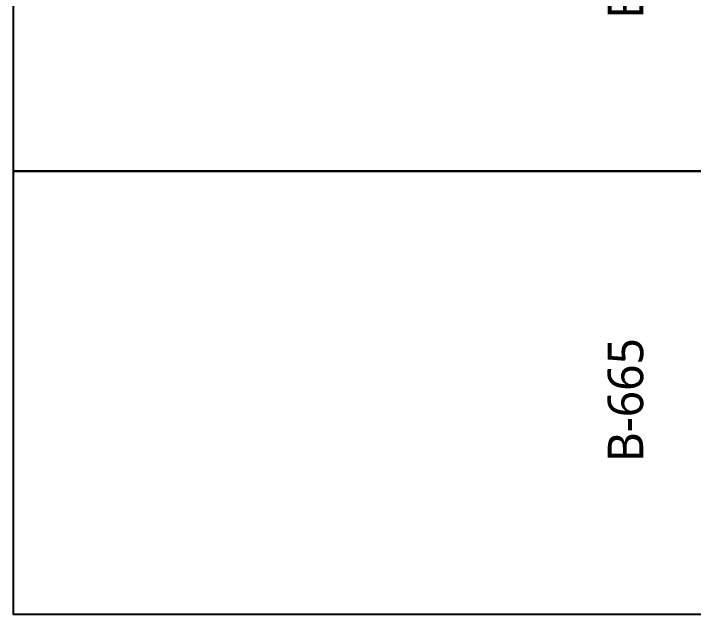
# Model space of a CAD drawing. Header units: millimetres. Extents: x -379292 to 1221486, y 92049 to 447512.
# Drawn here: x 187748 to 191581, y 170019 to 173407 of the extents above; entities that cross this region are included whole.
import ezdxf
from ezdxf.enums import TextEntityAlignment as Align

# ---------------------------------------------------------------- set-up
doc = ezdxf.new("R2010")
doc.units = ezdxf.units.MM
doc.layers.add('202-A-Y-MahalAd', color=141, linetype='Continuous')
doc.styles.get("Standard").update_dxf_attribs({"font": 'segoeuil.ttf'})

# ---------------------------------------------------------------- blocks, each defined once
blk = doc.blocks.new('202_Vida')
at = {"color": 0, "linetype": 'ByBlock', "ltscale": 0.2}
for points in [[(0.96, 0), (-0.96, 0)], [(0, 0.96), (0, -0.96)]]:
    blk.add_lwpolyline(points, dxfattribs=at)
at = {"color": 0, "linetype": 'ByBlock'}
for radius in [0.42, 0.23, 0.155]:
    blk.add_circle((0, 0), radius, dxfattribs=at)
blk = doc.blocks.new('202_Stoper')
at = {"color": 0, "linetype": 'ByBlock'}
for points in [[(-750, -30), (-750, -75), (-900, -75), (-900, 75), (-750, 75), (-750, 30)], [(750, -30), (750, -75), (900, -75), (900, 75), (750, 75), (750, 30)]]:
    blk.add_lwpolyline(points, dxfattribs=at)
blk.add_lwpolyline([(825, -30, 1), (825, 30), (-825, 30, 1), (-825, -30)], format="xyb", close=True, dxfattribs=at)
at = {"color": 0, "linetype": 'ByBlock', "yscale": 10, "zscale": 10, "rotation": 180}
for p, xscale in [((-877, 53), -10), ((-772, 53), 10), ((772, 53), -10), ((877, 53), 10)]:
    blk.add_blockref('202_Vida', p, dxfattribs=dict(at, xscale=xscale))
at = {"color": 0, "linetype": 'ByBlock', "yscale": 10, "zscale": 10}
for p, xscale in [((-877, -52), 10), ((-772, -52), -10), ((772, -52), 10), ((877, -52), -10)]:
    blk.add_blockref('202_Vida', p, dxfattribs=dict(at, xscale=xscale))
blk = doc.blocks.new('202_Mahalblok')
at = {"color": 0, "linetype": 'ByBlock', "flags": 128}
blk.add_lwpolyline([(0, 0), (0, 5000), (2500, 5000), (2500, 0)], close=True, dxfattribs=at)
at = {"color": 252}
blk.add_blockref('202_Stoper', (1250, 750), dxfattribs=at)
at = {"color": 0, "linetype": 'ByBlock', "ltscale": 25}
blk.add_attdef('MAHALNO', text='', height=200, dxfattribs=at).set_placement((1208.7, 1390), align=Align.BOTTOM_CENTER)
blk = doc.blocks.new('OtoParkBodrumKatMimari')
at = {"layer": '202-A-Y-MahalAd', "color": 8, "ltscale": 25, "rotation": 90}
for p, values in [((141100, 71700), {'MAHALNO': 'B-666'}), ((141100, 69200), {'MAHALNO': 'B-665'})]:
    blk.add_blockref('202_Mahalblok', p, dxfattribs=at).add_auto_attribs(values)

msp = doc.modelspace()

# ---------------------------------------------------------------- block references
at = {"color": 8}
msp.add_blockref('OtoParkBodrumKatMimari', (51648, 100818.8), dxfattribs=at)

doc.saveas('drawing.dxf')
